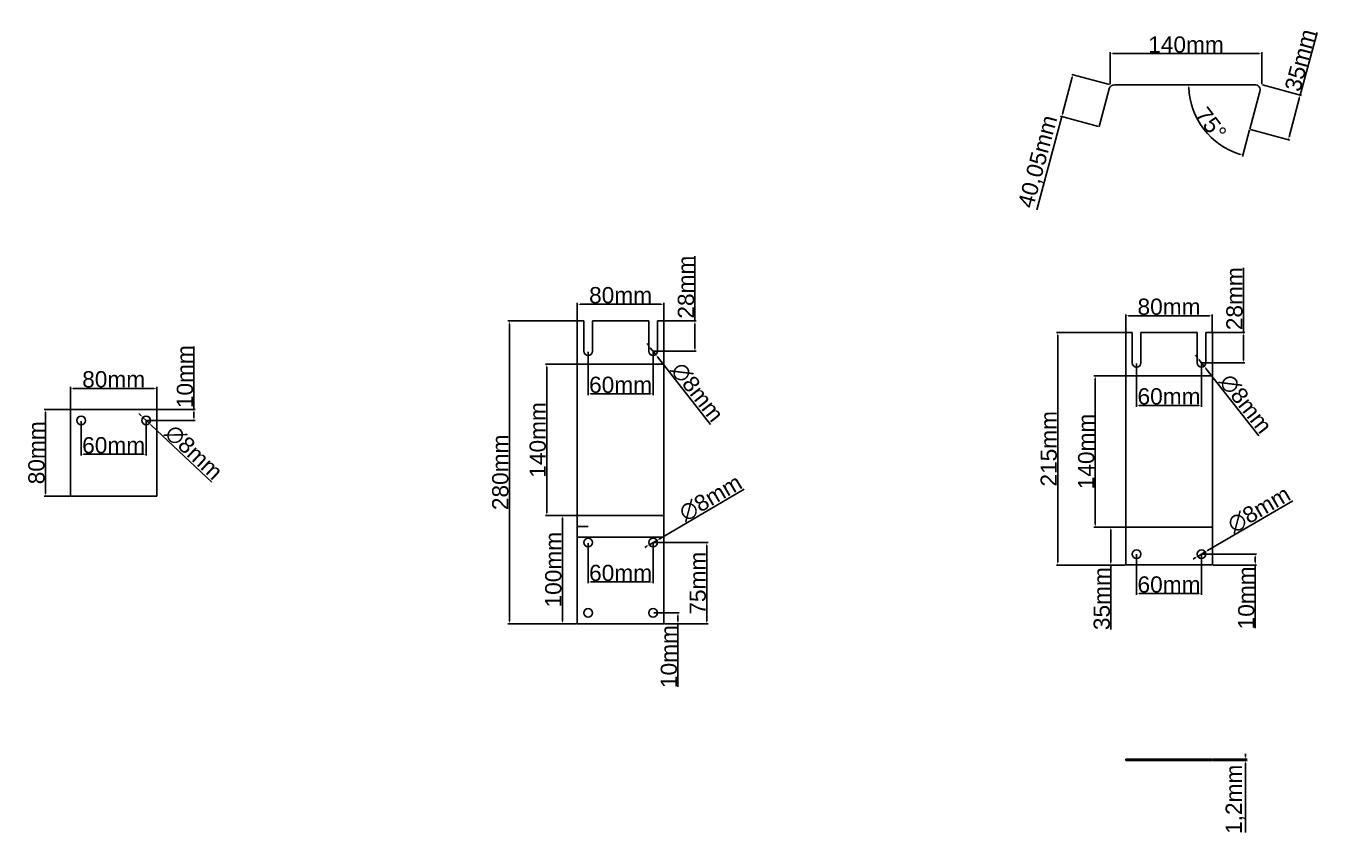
# Model space of a CAD drawing. Header units: centimetres. Extents: x -4347 to 16897, y 45206 to 109107.
# Drawn here: x 7619 to 8815, y 56615 to 57364 of the extents above; entities that cross this region are included whole.
import ezdxf

# ---------------------------------------------------------------- set-up
doc = ezdxf.new("R2010")
doc.units = ezdxf.units.CM
doc.header["$LTSCALE"] = 0.5
doc.styles.get("Standard").update_dxf_attribs({"font": 'arial.ttf'})
doc.dimstyles.new('ISO-25', dxfattribs={"dimtxt": 15, "dimasz": 2.5, "dimexe": 1.25, "dimexo": 0.625, "dimtad": 1, "dimtxsty": 'Standard', "dimcen": 2.5, "dimclrd": 1, "dimclre": 1, "dimadec": 0, "dimazin": 0, "dimtfac": 1, "dimtmove": 0, "dimatfit": 3, "dimfxl": 1, "dimarcsym": 0})

# ---------------------------------------------------------------- blocks, each defined once
blk = doc.blocks.new('*D183')
at = {"color": 1, "lineweight": -2, "transparency": 16777216}
for p, q in [((8621.5, 57310.1), (8621.5, 57339.5)), ((8624, 57338.3), (8759, 57338.3)), ((8761.5, 57310.1), (8761.5, 57339.5))]:
    blk.add_line(p, q, dxfattribs=at)
at = {"color": 1, "transparency": 16777216}
for points in [[(8624, 57338.7), (8624, 57337.9), (8621.5, 57338.3)], [(8759, 57338.7), (8759, 57337.9), (8761.5, 57338.3)]]:
    blk.add_solid(points, dxfattribs=at)
at = {"layer": 'Defpoints', "color": 0, "transparency": 16777216}
for p in [(8761.5, 57338.3), (8621.5, 57309.5), (8761.5, 57309.5)]:
    blk.add_point(p, dxfattribs=at)
at = {"color": 0, "transparency": 16777216, "insert": (8691.5, 57346.6), "char_height": 15, "attachment_point": 5}
blk.add_mtext('140mm', dxfattribs=at)
blk = doc.blocks.new('*D184')
at = {"color": 1, "lineweight": -2, "transparency": 16777216}
for p, q in [((8797.1, 57300), (8812.6, 57357.7)), ((8762.1, 57309.3), (8798.3, 57299.6)), ((8786.7, 57261.2), (8796.5, 57297.6)), ((8751.1, 57268.1), (8787.3, 57258.4))]:
    blk.add_line(p, q, dxfattribs=at)
at = {"color": 1, "transparency": 16777216}
for points in [[(8796.1, 57297.7), (8796.9, 57297.4), (8797.1, 57300)], [(8786.3, 57261.3), (8787.1, 57261.1), (8786.1, 57258.7)]]:
    blk.add_solid(points, dxfattribs=at)
at = {"layer": 'Defpoints', "color": 0, "transparency": 16777216}
for p in [(8761.5, 57309.5), (8797.1, 57300), (8750.5, 57268.3)]:
    blk.add_point(p, dxfattribs=at)
at = {"color": 0, "transparency": 16777216, "insert": (8797.2, 57332.2), "char_height": 15, "attachment_point": 5, "rotation": 75}
blk.add_mtext('35mm', dxfattribs=at)
blk = doc.blocks.new('*D185')
at = {"color": 1, "lineweight": -2, "transparency": 16777216}
for p, q in [((8586.4, 57316.4), (8577.3, 57282.5)), ((8620.9, 57309.7), (8585.9, 57319.1)), ((8576.7, 57280.1), (8553.5, 57193.7)), ((8610.6, 57271), (8575.5, 57280.4))]:
    blk.add_line(p, q, dxfattribs=at)
at = {"color": 1, "transparency": 16777216}
for points in [[(8586, 57316.5), (8586.8, 57316.3), (8587.1, 57318.8)], [(8576.9, 57282.6), (8577.7, 57282.4), (8576.7, 57280.1)]]:
    blk.add_solid(points, dxfattribs=at)
at = {"layer": 'Defpoints', "color": 0, "transparency": 16777216}
for p in [(8621.5, 57309.6), (8576.7, 57280.1), (8611.2, 57270.9)]:
    blk.add_point(p, dxfattribs=at)
at = {"color": 0, "transparency": 16777216, "insert": (8555.5, 57238.2), "char_height": 15, "attachment_point": 5, "rotation": 75}
blk.add_mtext('40,05mm', dxfattribs=at)
blk = doc.blocks.new('*D186')
at = {"color": 1, "lineweight": -2, "transparency": 16777216}
blk.add_line((8750.3, 57267.7), (8743.7, 57243.1), dxfattribs=at)
blk.add_arc((8761.5, 57309.5), 67.5, 182.123, 252.877, dxfattribs=at)
at = {"color": 1, "transparency": 16777216}
for points in [[(8693.7, 57307), (8694.5, 57307), (8694.1, 57309.5)], [(8741.8, 57245.4), (8741.5, 57244.6), (8744.1, 57244.3)]]:
    blk.add_solid(points, dxfattribs=at)
at = {"layer": 'Defpoints', "color": 0, "transparency": 16777216}
for p in [(8625.4, 57309.5), (8755, 57309.5), (8759.8, 57303.2), (8700.4, 57281), (8750.5, 57268.3)]:
    blk.add_point(p, dxfattribs=at)
at = {"color": 0, "transparency": 16777216, "insert": (8714.5, 57273.5), "char_height": 15, "attachment_point": 5, "rotation": 307.5}
blk.add_mtext('75°', dxfattribs=at)
blk = doc.blocks.new('*D187')
at = {"color": 1, "lineweight": -2, "transparency": 16777216}
for p, q in [((8635.2, 57080.3), (8571.7, 57080.3)), ((8573, 56867.8), (8573, 57077.8)), ((8635.2, 56865.3), (8571.7, 56865.3))]:
    blk.add_line(p, q, dxfattribs=at)
at = {"color": 1, "transparency": 16777216}
for points in [[(8572.6, 57077.8), (8573.4, 57077.8), (8573, 57080.3)], [(8572.6, 56867.8), (8573.4, 56867.8), (8573, 56865.3)]]:
    blk.add_solid(points, dxfattribs=at)
at = {"layer": 'Defpoints', "color": 0, "transparency": 16777216}
for p in [(8573, 57080.3), (8635.8, 57080.3), (8635.8, 56865.3)]:
    blk.add_point(p, dxfattribs=at)
at = {"color": 0, "transparency": 16777216, "insert": (8564.7, 56972.8), "char_height": 15, "attachment_point": 5, "rotation": 90}
blk.add_mtext('215mm', dxfattribs=at)
blk = doc.blocks.new('*D188')
at = {"color": 1, "lineweight": -2, "transparency": 16777216}
for p, q in [((8635.8, 57081), (8635.8, 57097)), ((8638.3, 57095.8), (8713.3, 57095.8)), ((8715.8, 57081), (8715.8, 57097))]:
    blk.add_line(p, q, dxfattribs=at)
at = {"color": 1, "transparency": 16777216}
for points in [[(8638.3, 57096.2), (8638.3, 57095.4), (8635.8, 57095.8)], [(8713.3, 57096.2), (8713.3, 57095.4), (8715.8, 57095.8)]]:
    blk.add_solid(points, dxfattribs=at)
at = {"layer": 'Defpoints', "color": 0, "transparency": 16777216}
for p in [(8715.8, 57095.8), (8635.8, 57080.3), (8715.8, 57080.3)]:
    blk.add_point(p, dxfattribs=at)
at = {"color": 0, "transparency": 16777216, "insert": (8675.8, 57104.1), "char_height": 15, "attachment_point": 5}
blk.add_mtext('80mm', dxfattribs=at)
blk = doc.blocks.new('*D189')
at = {"color": 1, "lineweight": -2, "transparency": 16777216}
for p, q in [((8645.8, 57051.7), (8645.8, 57011.7)), ((8705.8, 57051.7), (8705.8, 57011.7)), ((8648.3, 57012.9), (8703.3, 57012.9))]:
    blk.add_line(p, q, dxfattribs=at)
at = {"color": 1, "transparency": 16777216}
for points in [[(8648.3, 57013.4), (8648.3, 57012.5), (8645.8, 57012.9)], [(8703.3, 57013.4), (8703.3, 57012.5), (8705.8, 57012.9)]]:
    blk.add_solid(points, dxfattribs=at)
at = {"layer": 'Defpoints', "color": 0, "transparency": 16777216}
for p in [(8645.8, 57052.3), (8705.8, 57052.3), (8705.8, 57012.9)]:
    blk.add_point(p, dxfattribs=at)
at = {"color": 0, "transparency": 16777216, "insert": (8675.8, 57021.2), "char_height": 15, "attachment_point": 5}
blk.add_mtext('60mm', dxfattribs=at)
blk = doc.blocks.new('*D190')
at = {"color": 1, "lineweight": -2, "transparency": 16777216}
for p, q in [((8744.6, 57080.3), (8744.6, 57140.3)), ((8716.5, 57080.3), (8745.8, 57080.3)), ((8744.6, 57054.8), (8744.6, 57077.8)), ((8706.5, 57052.3), (8745.8, 57052.3))]:
    blk.add_line(p, q, dxfattribs=at)
at = {"color": 1, "transparency": 16777216}
for points in [[(8744.1, 57077.8), (8745, 57077.8), (8744.6, 57080.3)], [(8744.1, 57054.8), (8745, 57054.8), (8744.6, 57052.3)]]:
    blk.add_solid(points, dxfattribs=at)
at = {"layer": 'Defpoints', "color": 0, "transparency": 16777216}
for p in [(8715.8, 57080.3), (8744.6, 57080.3), (8705.8, 57052.3)]:
    blk.add_point(p, dxfattribs=at)
at = {"color": 0, "transparency": 16777216, "insert": (8736.3, 57111.6), "char_height": 15, "attachment_point": 5, "rotation": 90}
blk.add_mtext('28mm', dxfattribs=at)
blk = doc.blocks.new('*D191')
at = {"color": 1, "lineweight": -2, "transparency": 16777216}
for p, q in [((8701.8, 57057.5), (8700.3, 57059.4)), ((8703.4, 57055.5), (8708.3, 57049.2)), ((8758.8, 56984.7), (8709.8, 57047.2))]:
    blk.add_line(p, q, dxfattribs=at)
at = {"color": 1, "transparency": 16777216}
for points in [[(8702.2, 57057.7), (8701.5, 57057.2), (8703.4, 57055.5)], [(8710.2, 57047.5), (8709.5, 57047), (8708.3, 57049.2)]]:
    blk.add_solid(points, dxfattribs=at)
at = {"layer": 'Defpoints', "color": 0, "transparency": 16777216}
for p in [(8703.4, 57055.5), (8708.3, 57049.2)]:
    blk.add_point(p, dxfattribs=at)
at = {"color": 0, "transparency": 16777216, "insert": (8746.6, 57014.4), "char_height": 15, "attachment_point": 5, "rotation": 308.0693}
blk.add_mtext('∅8mm', dxfattribs=at)
blk = doc.blocks.new('*D192')
at = {"color": 1, "lineweight": -2, "transparency": 16777216}
for p, q in [((8635.2, 56900.3), (8620.8, 56900.3)), ((8622, 56897.8), (8622, 56867.8)), ((8635.2, 56865.3), (8620.8, 56865.3)), ((8622, 56865.3), (8622, 56805.6))]:
    blk.add_line(p, q, dxfattribs=at)
at = {"color": 1, "transparency": 16777216}
for points in [[(8621.6, 56897.8), (8622.5, 56897.8), (8622, 56900.3)], [(8621.6, 56867.8), (8622.5, 56867.8), (8622, 56865.3)]]:
    blk.add_solid(points, dxfattribs=at)
at = {"layer": 'Defpoints', "color": 0, "transparency": 16777216}
for p in [(8635.8, 56900.3), (8622, 56865.3), (8635.8, 56865.3)]:
    blk.add_point(p, dxfattribs=at)
at = {"color": 0, "transparency": 16777216, "insert": (8613.7, 56834.2), "char_height": 15, "attachment_point": 5, "rotation": 90}
blk.add_mtext('35mm', dxfattribs=at)
blk = doc.blocks.new('*D193')
at = {"color": 1, "lineweight": -2, "transparency": 16777216}
for p, q in [((8635.2, 57040.3), (8606.4, 57040.3)), ((8607.6, 56902.8), (8607.6, 57037.8)), ((8635.2, 56900.3), (8606.4, 56900.3))]:
    blk.add_line(p, q, dxfattribs=at)
at = {"color": 1, "transparency": 16777216}
for points in [[(8607.2, 57037.8), (8608, 57037.8), (8607.6, 57040.3)], [(8607.2, 56902.8), (8608, 56902.8), (8607.6, 56900.3)]]:
    blk.add_solid(points, dxfattribs=at)
at = {"layer": 'Defpoints', "color": 0, "transparency": 16777216}
for p in [(8607.6, 57040.3), (8635.8, 57040.3), (8635.8, 56900.3)]:
    blk.add_point(p, dxfattribs=at)
at = {"color": 0, "transparency": 16777216, "insert": (8599.3, 56970.3), "char_height": 15, "attachment_point": 5, "rotation": 90}
blk.add_mtext('140mm', dxfattribs=at)
blk = doc.blocks.new('*D194')
at = {"color": 1, "lineweight": -2, "transparency": 16777216}
for p, q in [((8706.5, 56875.3), (8756.7, 56875.3)), ((8755.5, 56872.8), (8755.5, 56867.8)), ((8716.5, 56865.3), (8756.7, 56865.3)), ((8755.5, 56865.3), (8755.5, 56807))]:
    blk.add_line(p, q, dxfattribs=at)
at = {"color": 1, "transparency": 16777216}
for points in [[(8755.1, 56872.8), (8755.9, 56872.8), (8755.5, 56875.3)], [(8755.1, 56867.8), (8755.9, 56867.8), (8755.5, 56865.3)]]:
    blk.add_solid(points, dxfattribs=at)
at = {"layer": 'Defpoints', "color": 0, "transparency": 16777216}
for p in [(8705.8, 56875.3), (8715.8, 56865.3), (8755.5, 56865.3)]:
    blk.add_point(p, dxfattribs=at)
at = {"color": 0, "transparency": 16777216, "insert": (8747.2, 56834.9), "char_height": 15, "attachment_point": 5, "rotation": 90}
blk.add_mtext('10mm', dxfattribs=at)
blk = doc.blocks.new('*D195')
at = {"color": 1, "lineweight": -2, "transparency": 16777216}
for p, q in [((8645.8, 56874.7), (8645.8, 56837.7)), ((8705.8, 56874.7), (8705.8, 56837.7)), ((8648.3, 56838.9), (8703.3, 56838.9))]:
    blk.add_line(p, q, dxfattribs=at)
at = {"color": 1, "transparency": 16777216}
for points in [[(8648.3, 56839.3), (8648.3, 56838.5), (8645.8, 56838.9)], [(8703.3, 56839.3), (8703.3, 56838.5), (8705.8, 56838.9)]]:
    blk.add_solid(points, dxfattribs=at)
at = {"layer": 'Defpoints', "color": 0, "transparency": 16777216}
for p in [(8645.8, 56875.3), (8705.8, 56875.3), (8705.8, 56838.9)]:
    blk.add_point(p, dxfattribs=at)
at = {"color": 0, "transparency": 16777216, "insert": (8675.8, 56847.2), "char_height": 15, "attachment_point": 5}
blk.add_mtext('60mm', dxfattribs=at)
blk = doc.blocks.new('*D196')
at = {"color": 1, "lineweight": -2, "transparency": 16777216}
for p, q in [((8790.1, 56924.8), (8711.4, 56878.6)), ((8700.2, 56872.1), (8698.1, 56870.8)), ((8702.4, 56873.3), (8709.3, 56877.4))]:
    blk.add_line(p, q, dxfattribs=at)
at = {"color": 1, "transparency": 16777216}
for points in [[(8700, 56872.4), (8700.4, 56871.7), (8702.4, 56873.3)], [(8711.2, 56879), (8711.7, 56878.3), (8709.3, 56877.4)]]:
    blk.add_solid(points, dxfattribs=at)
at = {"layer": 'Defpoints', "color": 0, "transparency": 16777216}
for p in [(8702.4, 56873.3), (8709.3, 56877.4)]:
    blk.add_point(p, dxfattribs=at)
at = {"color": 0, "transparency": 16777216, "insert": (8759, 56916.6), "char_height": 15, "attachment_point": 5, "rotation": 30.3792}
blk.add_mtext('∅8mm', dxfattribs=at)
blk = doc.blocks.new('*D197')
at = {"color": 1, "lineweight": -2, "transparency": 16777216}
for p, q in [((7659.8, 57009.1), (7636.1, 57009.1)), ((7637.4, 56931.6), (7637.4, 57006.6)), ((7659.8, 56929.1), (7636.1, 56929.1))]:
    blk.add_line(p, q, dxfattribs=at)
at = {"color": 1, "transparency": 16777216}
for points in [[(7637, 57006.6), (7637.8, 57006.6), (7637.4, 57009.1)], [(7637, 56931.6), (7637.8, 56931.6), (7637.4, 56929.1)]]:
    blk.add_solid(points, dxfattribs=at)
at = {"layer": 'Defpoints', "color": 0, "transparency": 16777216}
for p in [(7637.4, 57009.1), (7660.4, 57009.1), (7660.4, 56929.1)]:
    blk.add_point(p, dxfattribs=at)
at = {"color": 0, "transparency": 16777216, "insert": (7629.1, 56969.1), "char_height": 15, "attachment_point": 5, "rotation": 90}
blk.add_mtext('80mm', dxfattribs=at)
blk = doc.blocks.new('*D198')
at = {"color": 1, "lineweight": -2, "transparency": 16777216}
for p, q in [((7660.4, 57009.7), (7660.4, 57030)), ((7662.9, 57028.7), (7737.9, 57028.7)), ((7740.4, 57009.7), (7740.4, 57030))]:
    blk.add_line(p, q, dxfattribs=at)
at = {"color": 1, "transparency": 16777216}
for points in [[(7662.9, 57029.1), (7662.9, 57028.3), (7660.4, 57028.7)], [(7737.9, 57029.1), (7737.9, 57028.3), (7740.4, 57028.7)]]:
    blk.add_solid(points, dxfattribs=at)
at = {"layer": 'Defpoints', "color": 0, "transparency": 16777216}
for p in [(7740.4, 57028.7), (7660.4, 57009.1), (7740.4, 57009.1)]:
    blk.add_point(p, dxfattribs=at)
at = {"color": 0, "transparency": 16777216, "insert": (7700.4, 57037), "char_height": 15, "attachment_point": 5}
blk.add_mtext('80mm', dxfattribs=at)
blk = doc.blocks.new('*D199')
at = {"color": 1, "lineweight": -2, "transparency": 16777216}
for p, q in [((7670.4, 56998.5), (7670.4, 56966.5)), ((7730.4, 56998.5), (7730.4, 56966.5)), ((7672.9, 56967.8), (7727.9, 56967.8))]:
    blk.add_line(p, q, dxfattribs=at)
at = {"color": 1, "transparency": 16777216}
for points in [[(7672.9, 56968.2), (7672.9, 56967.3), (7670.4, 56967.8)], [(7727.9, 56968.2), (7727.9, 56967.3), (7730.4, 56967.8)]]:
    blk.add_solid(points, dxfattribs=at)
at = {"layer": 'Defpoints', "color": 0, "transparency": 16777216}
for p in [(7670.4, 56999.1), (7730.4, 56999.1), (7730.4, 56967.8)]:
    blk.add_point(p, dxfattribs=at)
at = {"color": 0, "transparency": 16777216, "insert": (7700.4, 56976), "char_height": 15, "attachment_point": 5}
blk.add_mtext('60mm', dxfattribs=at)
blk = doc.blocks.new('*D200')
at = {"color": 1, "lineweight": -2, "transparency": 16777216}
for p, q in [((7774.6, 57009.1), (7774.6, 57067.4)), ((7741, 57009.1), (7775.8, 57009.1)), ((7774.6, 57001.6), (7774.6, 57006.6)), ((7731, 56999.1), (7775.8, 56999.1))]:
    blk.add_line(p, q, dxfattribs=at)
at = {"color": 1, "transparency": 16777216}
for points in [[(7774.1, 57006.6), (7775, 57006.6), (7774.6, 57009.1)], [(7774.1, 57001.6), (7775, 57001.6), (7774.6, 56999.1)]]:
    blk.add_solid(points, dxfattribs=at)
at = {"layer": 'Defpoints', "color": 0, "transparency": 16777216}
for p in [(7740.4, 57009.1), (7774.6, 57009.1), (7730.4, 56999.1)]:
    blk.add_point(p, dxfattribs=at)
at = {"color": 0, "transparency": 16777216, "insert": (7766.3, 57039.5), "char_height": 15, "attachment_point": 5, "rotation": 90}
blk.add_mtext('10mm', dxfattribs=at)
blk = doc.blocks.new('*D201')
at = {"color": 1, "lineweight": -2, "transparency": 16777216}
for p, q in [((7725.6, 57003.6), (7723.8, 57005.3)), ((7727.5, 57001.8), (7733.3, 56996.4)), ((7791, 56942), (7735.1, 56994.6))]:
    blk.add_line(p, q, dxfattribs=at)
at = {"color": 1, "transparency": 16777216}
for points in [[(7725.9, 57003.9), (7725.4, 57003.3), (7727.5, 57001.8)], [(7735.4, 56995), (7734.8, 56994.3), (7733.3, 56996.4)]]:
    blk.add_solid(points, dxfattribs=at)
at = {"layer": 'Defpoints', "color": 0, "transparency": 16777216}
for p in [(7727.5, 57001.8), (7733.3, 56996.4)]:
    blk.add_point(p, dxfattribs=at)
at = {"color": 0, "transparency": 16777216, "insert": (7774.4, 56969.5), "char_height": 15, "attachment_point": 5, "rotation": 316.6964}
blk.add_mtext('∅8mm', dxfattribs=at)
blk = doc.blocks.new('*D351')
at = {"color": 1, "lineweight": -2, "transparency": 16777216}
for p, q in [((8128.3, 57091), (8064.8, 57091)), ((8066.1, 56813.5), (8066.1, 57088.5)), ((8128.3, 56811), (8064.8, 56811))]:
    blk.add_line(p, q, dxfattribs=at)
at = {"color": 1, "transparency": 16777216}
for points in [[(8065.6, 57088.5), (8066.5, 57088.5), (8066.1, 57091)], [(8065.6, 56813.5), (8066.5, 56813.5), (8066.1, 56811)]]:
    blk.add_solid(points, dxfattribs=at)
at = {"layer": 'Defpoints', "color": 0, "transparency": 16777216}
for p in [(8066.1, 57091), (8128.9, 57091), (8128.9, 56811)]:
    blk.add_point(p, dxfattribs=at)
at = {"color": 0, "transparency": 16777216, "insert": (8057.8, 56951), "char_height": 15, "attachment_point": 5, "rotation": 90}
blk.add_mtext('280mm', dxfattribs=at)
blk = doc.blocks.new('*D352')
at = {"color": 1, "lineweight": -2, "transparency": 16777216}
for p, q in [((8128.9, 57091.7), (8128.9, 57107.7)), ((8131.4, 57106.5), (8206.4, 57106.5)), ((8208.9, 57091.7), (8208.9, 57107.7))]:
    blk.add_line(p, q, dxfattribs=at)
at = {"color": 1, "transparency": 16777216}
for points in [[(8131.4, 57106.9), (8131.4, 57106.1), (8128.9, 57106.5)], [(8206.4, 57106.9), (8206.4, 57106.1), (8208.9, 57106.5)]]:
    blk.add_solid(points, dxfattribs=at)
at = {"layer": 'Defpoints', "color": 0, "transparency": 16777216}
for p in [(8208.9, 57106.5), (8128.9, 57091), (8208.9, 57091)]:
    blk.add_point(p, dxfattribs=at)
at = {"color": 0, "transparency": 16777216, "insert": (8168.9, 57114.8), "char_height": 15, "attachment_point": 5}
blk.add_mtext('80mm', dxfattribs=at)
blk = doc.blocks.new('*D353')
at = {"color": 1, "lineweight": -2, "transparency": 16777216}
for p, q in [((8138.9, 57062.4), (8138.9, 57022.4)), ((8198.9, 57062.4), (8198.9, 57022.4)), ((8141.4, 57023.6), (8196.4, 57023.6))]:
    blk.add_line(p, q, dxfattribs=at)
at = {"color": 1, "transparency": 16777216}
for points in [[(8141.4, 57024.1), (8141.4, 57023.2), (8138.9, 57023.6)], [(8196.4, 57024.1), (8196.4, 57023.2), (8198.9, 57023.6)]]:
    blk.add_solid(points, dxfattribs=at)
at = {"layer": 'Defpoints', "color": 0, "transparency": 16777216}
for p in [(8138.9, 57063), (8198.9, 57063), (8198.9, 57023.6)]:
    blk.add_point(p, dxfattribs=at)
at = {"color": 0, "transparency": 16777216, "insert": (8168.9, 57031.9), "char_height": 15, "attachment_point": 5}
blk.add_mtext('60mm', dxfattribs=at)
blk = doc.blocks.new('*D354')
at = {"color": 1, "lineweight": -2, "transparency": 16777216}
for p, q in [((8237.6, 57091), (8237.6, 57151)), ((8209.5, 57091), (8238.9, 57091)), ((8237.6, 57065.5), (8237.6, 57088.5)), ((8199.5, 57063), (8238.9, 57063))]:
    blk.add_line(p, q, dxfattribs=at)
at = {"color": 1, "transparency": 16777216}
for points in [[(8237.2, 57088.5), (8238.1, 57088.5), (8237.6, 57091)], [(8237.2, 57065.5), (8238.1, 57065.5), (8237.6, 57063)]]:
    blk.add_solid(points, dxfattribs=at)
at = {"layer": 'Defpoints', "color": 0, "transparency": 16777216}
for p in [(8208.9, 57091), (8237.6, 57091), (8198.9, 57063)]:
    blk.add_point(p, dxfattribs=at)
at = {"color": 0, "transparency": 16777216, "insert": (8229.4, 57122.3), "char_height": 15, "attachment_point": 5, "rotation": 90}
blk.add_mtext('28mm', dxfattribs=at)
blk = doc.blocks.new('*D355')
at = {"color": 1, "lineweight": -2, "transparency": 16777216}
for p, q in [((8194.9, 57068.2), (8193.4, 57070.1)), ((8196.4, 57066.2), (8201.4, 57059.9)), ((8251.9, 56995.4), (8202.9, 57057.9))]:
    blk.add_line(p, q, dxfattribs=at)
at = {"color": 1, "transparency": 16777216}
for points in [[(8195.2, 57068.4), (8194.6, 57067.9), (8196.4, 57066.2)], [(8203.3, 57058.2), (8202.6, 57057.7), (8201.4, 57059.9)]]:
    blk.add_solid(points, dxfattribs=at)
at = {"layer": 'Defpoints', "color": 0, "transparency": 16777216}
for p in [(8196.4, 57066.2), (8201.4, 57059.9)]:
    blk.add_point(p, dxfattribs=at)
at = {"color": 0, "transparency": 16777216, "insert": (8239.7, 57025.1), "char_height": 15, "attachment_point": 5, "rotation": 308.0693}
blk.add_mtext('∅8mm', dxfattribs=at)
blk = doc.blocks.new('*D356')
at = {"color": 1, "lineweight": -2, "transparency": 16777216}
for p, q in [((8128.3, 56911), (8113.9, 56911)), ((8115.1, 56908.5), (8115.1, 56813.5)), ((8128.3, 56811), (8113.9, 56811))]:
    blk.add_line(p, q, dxfattribs=at)
at = {"color": 1, "transparency": 16777216}
for points in [[(8114.7, 56908.5), (8115.5, 56908.5), (8115.1, 56911)], [(8114.7, 56813.5), (8115.5, 56813.5), (8115.1, 56811)]]:
    blk.add_solid(points, dxfattribs=at)
at = {"layer": 'Defpoints', "color": 0, "transparency": 16777216}
for p in [(8128.9, 56911), (8115.1, 56811), (8128.9, 56811)]:
    blk.add_point(p, dxfattribs=at)
at = {"color": 0, "transparency": 16777216, "insert": (8106.8, 56861), "char_height": 15, "attachment_point": 5, "rotation": 90}
blk.add_mtext('100mm', dxfattribs=at)
blk = doc.blocks.new('*D357')
at = {"color": 1, "lineweight": -2, "transparency": 16777216}
for p, q in [((8128.3, 57051), (8099.4, 57051)), ((8100.7, 56913.5), (8100.7, 57048.5)), ((8128.3, 56911), (8099.4, 56911))]:
    blk.add_line(p, q, dxfattribs=at)
at = {"color": 1, "transparency": 16777216}
for points in [[(8100.3, 57048.5), (8101.1, 57048.5), (8100.7, 57051)], [(8100.3, 56913.5), (8101.1, 56913.5), (8100.7, 56911)]]:
    blk.add_solid(points, dxfattribs=at)
at = {"layer": 'Defpoints', "color": 0, "transparency": 16777216}
for p in [(8100.7, 57051), (8128.9, 57051), (8128.9, 56911)]:
    blk.add_point(p, dxfattribs=at)
at = {"color": 0, "transparency": 16777216, "insert": (8092.4, 56981), "char_height": 15, "attachment_point": 5, "rotation": 90}
blk.add_mtext('140mm', dxfattribs=at)
blk = doc.blocks.new('*D358')
at = {"color": 1, "lineweight": -2, "transparency": 16777216}
for p, q in [((8199.5, 56886), (8249.8, 56886)), ((8248.6, 56883.5), (8248.6, 56813.5)), ((8209.5, 56811), (8249.8, 56811))]:
    blk.add_line(p, q, dxfattribs=at)
at = {"color": 1, "transparency": 16777216}
for points in [[(8248.1, 56883.5), (8249, 56883.5), (8248.6, 56886)], [(8248.1, 56813.5), (8249, 56813.5), (8248.6, 56811)]]:
    blk.add_solid(points, dxfattribs=at)
at = {"layer": 'Defpoints', "color": 0, "transparency": 16777216}
for p in [(8198.9, 56886), (8208.9, 56811), (8248.6, 56811)]:
    blk.add_point(p, dxfattribs=at)
at = {"color": 0, "transparency": 16777216, "insert": (8240.3, 56848.5), "char_height": 15, "attachment_point": 5, "rotation": 90}
blk.add_mtext('75mm', dxfattribs=at)
blk = doc.blocks.new('*D359')
at = {"color": 1, "lineweight": -2, "transparency": 16777216}
for p, q in [((8138.9, 56885.4), (8138.9, 56848.4)), ((8198.9, 56885.4), (8198.9, 56848.4)), ((8141.4, 56849.6), (8196.4, 56849.6))]:
    blk.add_line(p, q, dxfattribs=at)
at = {"color": 1, "transparency": 16777216}
for points in [[(8141.4, 56850), (8141.4, 56849.2), (8138.9, 56849.6)], [(8196.4, 56850), (8196.4, 56849.2), (8198.9, 56849.6)]]:
    blk.add_solid(points, dxfattribs=at)
at = {"layer": 'Defpoints', "color": 0, "transparency": 16777216}
for p in [(8138.9, 56886), (8198.9, 56886), (8198.9, 56849.6)]:
    blk.add_point(p, dxfattribs=at)
at = {"color": 0, "transparency": 16777216, "insert": (8168.9, 56857.9), "char_height": 15, "attachment_point": 5}
blk.add_mtext('60mm', dxfattribs=at)
blk = doc.blocks.new('*D360')
at = {"color": 1, "lineweight": -2, "transparency": 16777216}
for p, q in [((8283.2, 56935.5), (8204.5, 56889.3)), ((8195.5, 56884), (8202.4, 56888.1)), ((8193.3, 56882.8), (8191.2, 56881.5))]:
    blk.add_line(p, q, dxfattribs=at)
at = {"color": 1, "transparency": 16777216}
for points in [[(8193.1, 56883.1), (8193.5, 56882.4), (8195.5, 56884)], [(8204.3, 56889.7), (8204.7, 56889), (8202.4, 56888.1)]]:
    blk.add_solid(points, dxfattribs=at)
at = {"layer": 'Defpoints', "color": 0, "transparency": 16777216}
for p in [(8195.5, 56884), (8202.4, 56888.1)]:
    blk.add_point(p, dxfattribs=at)
at = {"color": 0, "transparency": 16777216, "insert": (8252.1, 56927.3), "char_height": 15, "attachment_point": 5, "rotation": 30.3792}
blk.add_mtext('∅8mm', dxfattribs=at)
blk = doc.blocks.new('*D361')
at = {"color": 1, "lineweight": -2, "transparency": 16777216}
for p, q in [((8199.5, 56821), (8223.2, 56821)), ((8221.9, 56818.5), (8221.9, 56813.5)), ((8209.5, 56811), (8223.2, 56811)), ((8221.9, 56811), (8221.9, 56752.7))]:
    blk.add_line(p, q, dxfattribs=at)
at = {"color": 1, "transparency": 16777216}
for points in [[(8221.5, 56818.5), (8222.3, 56818.5), (8221.9, 56821)], [(8221.5, 56813.5), (8222.3, 56813.5), (8221.9, 56811)]]:
    blk.add_solid(points, dxfattribs=at)
at = {"layer": 'Defpoints', "color": 0, "transparency": 16777216}
for p in [(8198.9, 56821), (8208.9, 56811), (8221.9, 56811)]:
    blk.add_point(p, dxfattribs=at)
at = {"color": 0, "transparency": 16777216, "insert": (8213.6, 56780.6), "char_height": 15, "attachment_point": 5, "rotation": 90}
blk.add_mtext('10mm', dxfattribs=at)
blk = doc.blocks.new('*D408')
at = {"color": 1, "lineweight": -2, "transparency": 16777216}
for p, q in [((8716.5, 56685.6), (8747.9, 56685.6)), ((8716.5, 56684.4), (8747.9, 56684.4)), ((8746.6, 56688.1), (8746.6, 56690.6)), ((8746.6, 56685.6), (8746.6, 56684.4)), ((8746.6, 56681.9), (8746.6, 56617.8))]:
    blk.add_line(p, q, dxfattribs=at)
at = {"color": 1, "transparency": 16777216}
for points in [[(8746.2, 56688.1), (8747, 56688.1), (8746.6, 56685.6)], [(8746.2, 56681.9), (8747, 56681.9), (8746.6, 56684.4)]]:
    blk.add_solid(points, dxfattribs=at)
at = {"layer": 'Defpoints', "color": 0, "transparency": 16777216}
for p in [(8715.8, 56685.6), (8715.8, 56684.4), (8746.6, 56684.4)]:
    blk.add_point(p, dxfattribs=at)
at = {"color": 0, "transparency": 16777216, "insert": (8737, 56648.6), "char_height": 15, "attachment_point": 5, "rotation": 90}
blk.add_mtext('1,2mm', dxfattribs=at)

msp = doc.modelspace()

# ---------------------------------------------------------------- linework, layer by layer
for p, q in [((8620.538, 57305.805), (8611.178, 57270.874)), ((8755.015, 57309.511), (8625.368, 57309.511)), ((8759.845, 57303.217), (8750.485, 57268.285)), ((8128.915, 57091.042), (8128.915, 57051.042)), ((8128.915, 57091.042), (8134.915, 57091.042)), ((8128.915, 57091.042), (8128.915, 57063.042)), ((8134.915, 57063.042), (8134.915, 57091.042)), ((8142.915, 57063.042), (8142.915, 57091.042)), ((8142.915, 57091.042), (8194.915, 57091.042)), ((8194.915, 57063.042), (8194.915, 57091.042)), ((8202.915, 57063.042), (8202.915, 57091.042)), ((8202.915, 57091.042), (8208.915, 57091.042)), ((8208.915, 57051.042), (8208.915, 57091.042)), ((8635.835, 57080.341), (8635.835, 57040.341)), ((8635.835, 57080.341), (8641.835, 57080.341)), ((8635.835, 57080.341), (8635.835, 57052.341)), ((8641.835, 57052.341), (8641.835, 57080.341)), ((8649.835, 57052.341), (8649.835, 57080.341)), ((8649.835, 57080.341), (8701.835, 57080.341)), ((8701.835, 57052.341), (8701.835, 57080.341)), ((8709.835, 57052.341), (8709.835, 57080.341)), ((8709.835, 57080.341), (8715.835, 57080.341)), ((8715.835, 57040.341), (8715.835, 57080.341)), ((8128.915, 57051.042), (8128.915, 56911.042)), ((8208.915, 56911.042), (8208.915, 57051.042)), ((8635.835, 57040.341), (8635.835, 56900.341)), ((8715.835, 56900.341), (8715.835, 57040.341)), ((7740.38, 57009.106), (7660.38, 57009.106)), ((7660.38, 57009.106), (7660.38, 56929.106)), ((7740.38, 56929.106), (7740.38, 57009.106)), ((7660.38, 56929.106), (7740.38, 56929.106)), ((8128.915, 56911.042), (8128.915, 56811.042)), ((8128.915, 56911.042), (8128.915, 56891.042)), ((8208.915, 56811.042), (8208.915, 56911.042)), ((8128.915, 56901.042), (8138.915, 56901.042)), ((8635.835, 56900.341), (8635.835, 56865.341)), ((8715.835, 56865.341), (8715.835, 56900.341)), ((8128.915, 56891.042), (8208.915, 56891.042)), ((8645.835, 56875.341), (8645.835, 56865.341)), ((8635.835, 56865.341), (8715.835, 56865.341)), ((8128.915, 56811.042), (8208.915, 56811.042)), ((8635.835, 56685.621), (8715.835, 56685.621)), ((8635.835, 56684.421), (8635.835, 56685.621)), ((8715.835, 56684.421), (8635.835, 56684.421)), ((8715.835, 56685.621), (8715.835, 56684.421))]:
    msp.add_line(p, q)
at = {"color": 32, "true_color": 0xcd6928}
for p, q in [((8128.915, 57051.042), (8208.915, 57051.042)), ((8635.835, 57040.341), (8715.835, 57040.341)), ((8208.915, 56911.042), (8128.915, 56911.042)), ((8715.835, 56900.341), (8635.835, 56900.341))]:
    msp.add_line(p, q, dxfattribs=at)
for centre in [(7670.38, 56999.106), (7730.38, 56999.106), (8138.915, 56886.042), (8198.915, 56886.042), (8645.835, 56875.341), (8705.835, 56875.341), (8138.915, 56821.042), (8198.915, 56821.042)]:
    msp.add_circle(centre, 4)
for centre, radius, start, end in [((8625.368, 57304.511), 5, 90, 165), ((8755.015, 57304.511), 5, 345, 90), ((8138.915, 57063.042), 4, 180, 0), ((8198.915, 57063.042), 4, 180, 0), ((8645.835, 57052.341), 4, 180, 0), ((8705.835, 57052.341), 4, 180, 0)]:
    msp.add_arc(centre, radius, start, end)

# ---------------------------------------------------------------- dimensions: what is measured, and where the dimension line sits
dim = msp.add_aligned_dim(p1=(8750.485, 57268.285), p2=(8761.531, 57309.511), distance=-36.858, text='35mm', dimstyle='ISO-25', override={"dimpost": 'mm'})
dim.commit()
dim.dimension.update_dxf_attribs({"geometry": '*D184', "text_midpoint": (8797.181, 57332.176)})
for p1, p2, distance, picture, middle in [((8621.531, 57309.511), (8761.531, 57309.511), 28.779, '*D183', (8691.531, 57346.573)), ((8621.543, 57309.555), (8611.178, 57270.874), -35.697, '*D185', (8555.483, 57238.183))]:
    dim = msp.add_aligned_dim(p1=p1, p2=p2, distance=distance, dimstyle='ISO-25', override={"dimpost": 'mm'})
    dim.commit()
    dim.dimension.update_dxf_attribs({"geometry": picture, "text_midpoint": middle})
dim = msp.add_angular_dim_2l(base=(8700.379, 57280.995), line1=((8750.485, 57268.285), (8759.845, 57303.217)), line2=((8755.015, 57309.511), (8625.368, 57309.511)), text='75°', dimstyle='ISO-25', override={"dimpost": 'mm'})
dim.commit()
dim.dimension.update_dxf_attribs({"geometry": '*D186', "text_midpoint": (8714.548, 57273.459)})
for base, p1, p2, picture, middle in [((8237.634, 57091.042), (8198.915, 57063.042), (8208.915, 57091.042), '*D354', (8229.35, 57122.295)), ((8744.553, 57080.341), (8705.835, 57052.341), (8715.835, 57080.341), '*D190', (8736.27, 57111.594)), ((8066.052, 57091.042), (8128.915, 56811.042), (8128.915, 57091.042), '*D351', (8057.769, 56951.042)), ((8572.972, 57080.341), (8635.835, 56865.341), (8635.835, 57080.341), '*D187', (8564.688, 56972.841)), ((7774.559, 57009.106), (7730.38, 56999.106), (7740.38, 57009.106), '*D200', (7766.276, 57039.525)), ((8100.684, 57051.042), (8128.915, 56911.042), (8128.915, 57051.042), '*D357', (8092.401, 56981.042)), ((8607.604, 57040.341), (8635.835, 56900.341), (8635.835, 57040.341), '*D193', (8599.32, 56970.341)), ((7637.375, 57009.106), (7660.38, 56929.106), (7660.38, 57009.106), '*D197', (7629.091, 56969.106)), ((8115.114, 56811.042), (8128.915, 56911.042), (8128.915, 56811.042), '*D356', (8106.831, 56861.042)), ((8622.034, 56865.341), (8635.835, 56900.341), (8635.835, 56865.341), '*D192', (8613.745, 56834.222)), ((8248.559, 56811.042), (8198.915, 56886.042), (8208.915, 56811.042), '*D358', (8240.306, 56848.542)), ((8755.479, 56865.341), (8705.835, 56875.341), (8715.835, 56865.341), '*D194', (8747.195, 56834.923)), ((8221.928, 56811.042), (8198.915, 56821.042), (8208.915, 56811.042), '*D361', (8213.644, 56780.623)), ((8746.604, 56684.421), (8715.835, 56685.621), (8715.835, 56684.421), '*D408', (8736.965, 56648.591))]:
    dim = msp.add_linear_dim(base=base, p1=p1, p2=p2, angle=90, dimstyle='ISO-25', override={"dimpost": 'mm'})
    dim.commit()
    dim.dimension.update_dxf_attribs({"geometry": picture, "text_midpoint": middle})
for base, p1, p2, picture, middle in [((8208.915, 57106.477), (8128.915, 57091.042), (8208.915, 57091.042), '*D352', (8168.915, 57114.761)), ((8715.835, 57095.777), (8635.835, 57080.341), (8715.835, 57080.341), '*D188', (8675.835, 57104.06)), ((8198.915, 57023.641), (8138.915, 57063.042), (8198.915, 57063.042), '*D353', (8168.915, 57031.924)), ((8705.835, 57012.94), (8645.835, 57052.341), (8705.835, 57052.341), '*D189', (8675.835, 57021.224)), ((7740.38, 57028.717), (7660.38, 57009.106), (7740.38, 57009.106), '*D198', (7700.38, 57037)), ((7730.38, 56967.751), (7670.38, 56999.106), (7730.38, 56999.106), '*D199', (7700.38, 56976.034)), ((8198.915, 56849.628), (8138.915, 56886.042), (8198.915, 56886.042), '*D359', (8168.915, 56857.911)), ((8705.835, 56838.927), (8645.835, 56875.341), (8705.835, 56875.341), '*D195', (8675.835, 56847.211))]:
    dim = msp.add_linear_dim(base=base, p1=p1, p2=p2, dimstyle='ISO-25', override={"dimpost": 'mm'})
    dim.commit()
    dim.dimension.update_dxf_attribs({"geometry": picture, "text_midpoint": middle})
for p1, p2, picture, middle in [((8196.449, 57066.191), (8201.382, 57059.893), '*D355', (8232.808, 57019.769)), ((8703.368, 57055.49), (8708.301, 57049.192), '*D191', (8739.728, 57009.068)), ((7727.469, 57001.85), (7733.291, 56996.363), '*D201', (7768.478, 56963.2)), ((8195.464, 56884.019), (8202.366, 56888.065), '*D360', (8256.508, 56919.803)), ((8702.384, 56873.318), (8709.285, 56877.364), '*D196', (8763.427, 56909.103))]:
    dim = msp.add_diameter_dim_2p(p1=p1, p2=p2, dimstyle='ISO-25', override={"dimpost": 'mm'})
    dim.commit()
    dim.dimension.update_dxf_attribs({"geometry": picture, "text_midpoint": middle, "dimtype": 163})

doc.saveas('drawing.dxf')
